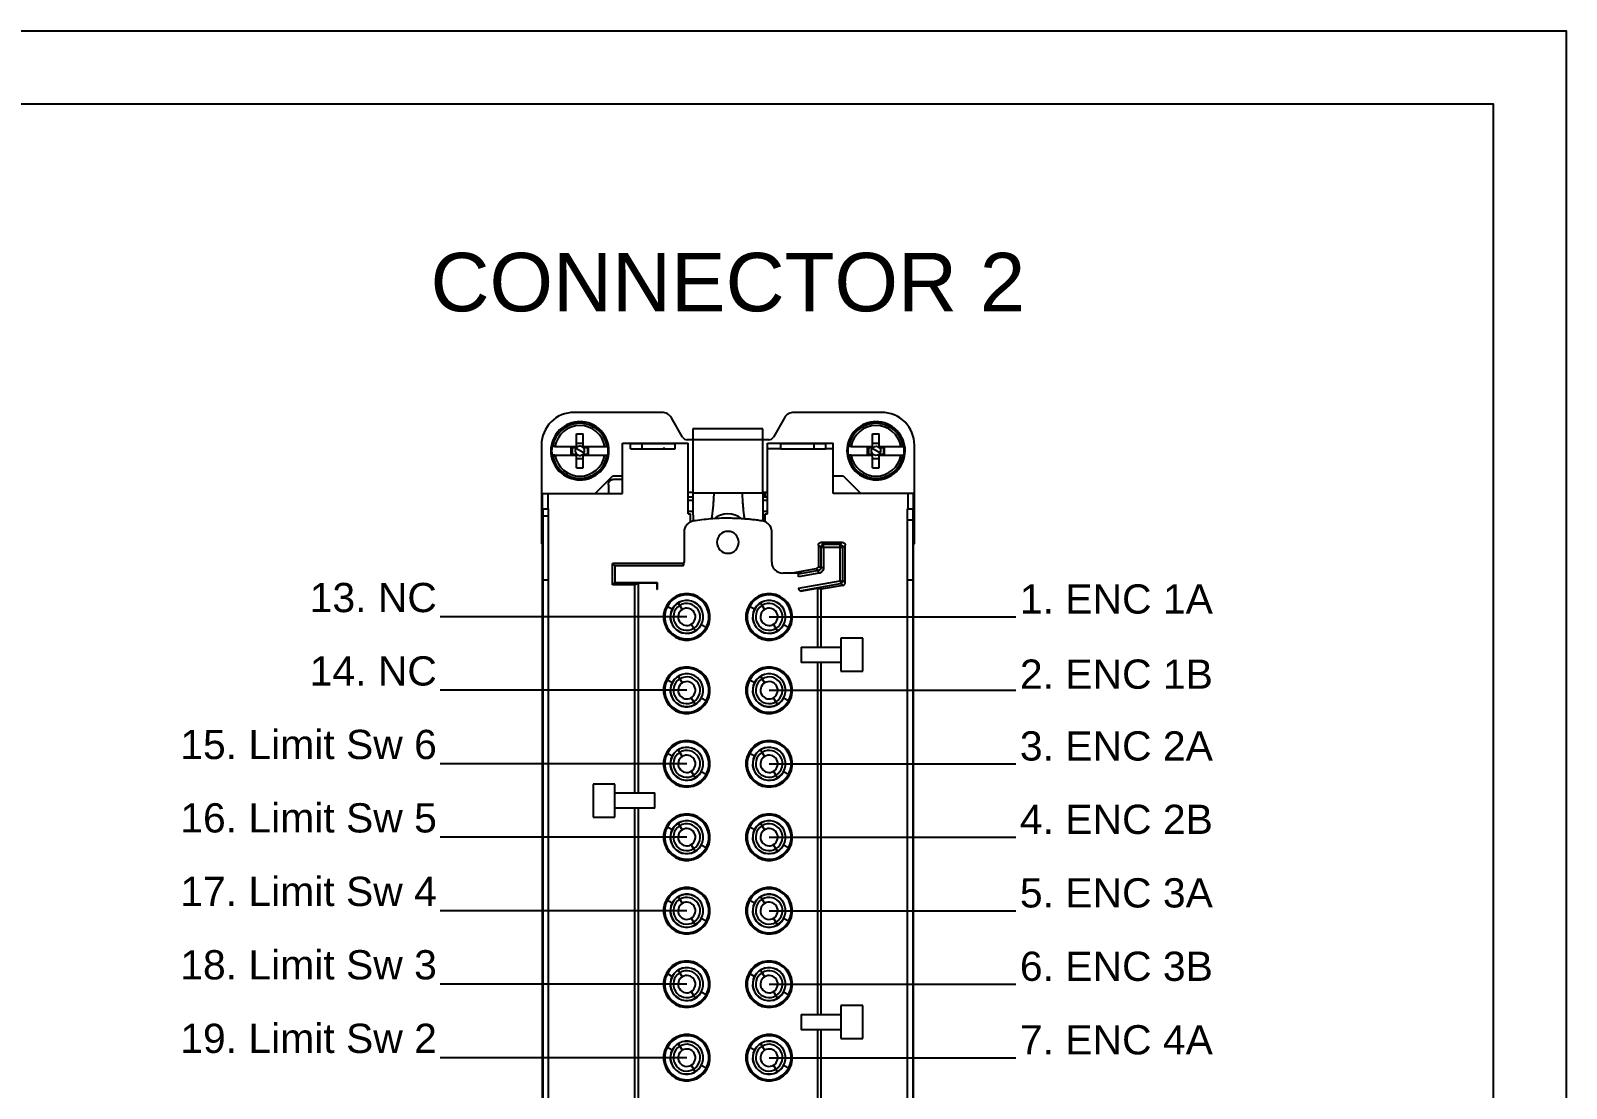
# Model space of a CAD drawing. Header units: millimetres. Extents: x 55 to 265, y 28 to 325.
# Drawn here: x 159.6 to 264.6, y 252.9 to 325.3 of the extents above; entities that cross this region are included whole.
import ezdxf

# ---------------------------------------------------------------- set-up
doc = ezdxf.new("R2010")
doc.units = ezdxf.units.MM
doc.styles.get("Standard").update_dxf_attribs({"font": 'arial.ttf'})

msp = doc.modelspace()

# ---------------------------------------------------------------- linework, layer by layer
at = {"color": 7, "linetype": 'Continuous', "lineweight": 25}
for p, q in [((202.73, 299.17), (196.74, 299.17)), ((197.95, 298.06), (198.07, 298.29)), ((204.14, 297.48), (203.38, 298.79)), ((211.11, 298.79), (210.35, 297.48)), ((217.74, 299.17), (211.76, 299.17)), ((218.2, 298.06), (218.32, 298.29)), ((196.89, 297.71), (197.34, 297.71)), ((196.89, 296.77), (196.89, 297.71)), ((197.34, 296.77), (197.34, 297.71)), ((204.84, 297.29), (204.46, 297.29)), ((209.64, 298.05), (204.84, 298.05)), ((204.84, 298.05), (204.84, 293.67)), ((209.64, 297.29), (204.84, 297.29)), ((209.64, 293.67), (209.64, 298.05)), ((210.03, 297.29), (209.64, 297.29)), ((217.14, 297.71), (217.59, 297.71)), ((217.14, 296.77), (217.14, 297.71)), ((217.59, 296.77), (217.59, 297.71)), ((194.49, 296.92), (194.49, 290.17)), ((195.26, 296.84), (195.22, 296.84)), ((195.26, 296.24), (195.22, 296.24)), ((195.41, 296.84), (196.89, 296.84)), ((195.41, 296.24), (196.89, 296.24)), ((196.53, 296.77), (196.89, 296.77)), ((196.53, 296.32), (196.53, 296.77)), ((196.53, 296.32), (196.89, 296.32)), ((196.6, 296.77), (196.6, 296.32)), ((197.4, 296.39), (196.84, 296.69)), ((196.89, 297.06), (197.34, 297.06)), ((196.89, 295.38), (196.89, 296.32)), ((197.34, 296.84), (198.83, 296.84)), ((197.34, 296.77), (197.71, 296.77)), ((197.34, 295.38), (197.34, 296.32)), ((197.34, 296.32), (197.71, 296.32)), ((197.34, 296.24), (198.83, 296.24)), ((197.64, 296.77), (197.64, 296.32)), ((197.71, 296.32), (197.71, 296.77)), ((198.98, 296.84), (199.02, 296.84)), ((198.98, 296.24), (199.02, 296.24)), ((200.04, 293.62), (200.04, 297.07)), ((200.04, 297.07), (204.52, 297.07)), ((200.57, 296.68), (200.57, 297.07)), ((200.57, 297.05), (203.64, 297.05)), ((200.57, 296.68), (203.64, 296.68)), ((201.37, 296.68), (201.37, 297.05)), ((202.89, 296.74), (202.9, 296.74)), ((203.64, 296.68), (203.64, 297.07)), ((204.52, 292.23), (204.52, 297.07)), ((209.96, 292.23), (209.96, 297.07)), ((209.96, 297.07), (214.44, 297.07)), ((209.96, 296.69), (210.85, 296.69)), ((210.85, 296.68), (210.85, 297.07)), ((210.85, 297.05), (213.92, 297.05)), ((210.85, 296.68), (213.92, 296.68)), ((213.12, 297.05), (213.12, 296.68)), ((213.92, 297.07), (213.92, 296.69)), ((213.92, 296.69), (214.44, 296.69)), ((214.44, 293.62), (214.44, 296.69)), ((215.51, 296.84), (215.47, 296.84)), ((215.51, 296.24), (215.47, 296.24)), ((215.66, 296.84), (217.14, 296.84)), ((215.66, 296.24), (217.14, 296.24)), ((216.78, 296.77), (217.14, 296.77)), ((216.78, 296.32), (216.78, 296.77)), ((216.78, 296.32), (217.14, 296.32)), ((216.85, 296.77), (216.85, 296.32)), ((217.65, 296.39), (217.09, 296.69)), ((217.14, 297.06), (217.59, 297.06)), ((217.14, 295.38), (217.14, 296.32)), ((217.59, 296.84), (219.08, 296.84)), ((217.59, 296.77), (217.96, 296.77)), ((217.59, 295.38), (217.59, 296.32)), ((217.59, 296.32), (217.96, 296.32)), ((217.59, 296.24), (219.08, 296.24)), ((217.89, 296.77), (217.89, 296.32)), ((217.96, 296.32), (217.96, 296.77)), ((219.23, 296.84), (219.27, 296.84)), ((219.23, 296.24), (219.27, 296.24)), ((219.99, 290.17), (219.99, 296.92)), ((196.89, 296.02), (197.34, 296.02)), ((196.89, 295.38), (197.34, 295.38)), ((217.14, 296.02), (217.59, 296.02)), ((217.14, 295.38), (217.59, 295.38)), ((196.29, 295.02), (196.17, 294.8)), ((198.17, 293.62), (199.37, 294.82)), ((199.07, 294.22), (199.07, 293.62)), ((199.37, 294.82), (200.04, 294.82)), ((199.44, 294.59), (200.04, 294.59)), ((214.44, 294.82), (215.12, 294.82)), ((215.12, 294.82), (216.32, 293.62)), ((216.54, 295.02), (216.42, 294.8)), ((194.57, 293.62), (200.04, 293.62)), ((194.57, 221.47), (194.57, 293.62)), ((194.94, 293.62), (194.94, 292.57)), ((204.84, 293.69), (204.52, 293.69)), ((204.52, 293.39), (204.84, 293.39)), ((204.52, 293.17), (204.85, 293.17)), ((204.84, 293.67), (209.64, 293.67)), ((209.96, 293.69), (209.64, 293.69)), ((209.64, 293.39), (209.96, 293.39)), ((209.64, 293.17), (209.94, 293.17)), ((209.79, 293.39), (209.79, 293.69)), ((209.94, 292.42), (209.94, 293.17)), ((219.92, 293.62), (214.44, 293.62)), ((219.54, 293.62), (219.54, 292.57)), ((219.92, 293.62), (219.92, 221.47)), ((194.57, 292.57), (194.96, 292.57)), ((194.58, 292.57), (194.58, 222.52)), ((194.58, 292.09), (194.96, 292.09)), ((194.96, 292.57), (194.96, 292.09)), ((194.96, 292.09), (194.96, 222.52)), ((204.52, 292.42), (204.85, 292.42)), ((204.52, 292.23), (204.69, 292.23)), ((204.69, 291.68), (204.69, 292.23)), ((209.64, 292.42), (209.94, 292.42)), ((209.79, 291.68), (209.79, 292.23)), ((209.79, 292.23), (209.96, 292.23)), ((219.53, 222.52), (219.53, 292.57)), ((219.54, 292.57), (219.92, 292.57)), ((219.91, 222.52), (219.91, 292.57)), ((204.24, 290.99), (204.24, 288.92)), ((210.24, 288.92), (210.24, 290.99)), ((219.53, 291.82), (219.91, 291.82)), ((194.49, 290.17), (194.57, 290.17)), ((213.43, 290.09), (213.59, 289.93)), ((213.43, 290.09), (213.43, 288.66)), ((215.09, 289.93), (213.59, 289.93)), ((213.59, 289.93), (213.59, 288.53)), ((213.6, 289.98), (213.78, 289.93)), ((213.62, 290.28), (213.78, 290.12)), ((213.62, 290.28), (215.07, 290.28)), ((214.91, 290.12), (213.78, 290.12)), ((213.78, 289.93), (213.78, 288.53)), ((215.07, 290.28), (214.91, 290.12)), ((214.91, 287.65), (214.91, 290.12)), ((215.26, 290.09), (215.1, 289.93)), ((215.1, 287.65), (215.1, 289.93)), ((215.26, 287.51), (215.26, 290.09)), ((219.92, 290.17), (219.99, 290.17)), ((199.36, 288.83), (199.52, 288.67)), ((204.24, 288.83), (199.36, 288.83)), ((199.36, 287.38), (199.36, 288.83)), ((199.52, 288.67), (199.52, 287.54)), ((204.2, 288.67), (199.52, 288.67)), ((212.29, 288.17), (210.99, 288.17)), ((211.54, 288.17), (213.28, 288.48)), ((213.44, 288.35), (212.08, 288.11)), ((212.08, 287.91), (212.08, 288.17)), ((213.47, 288.16), (212.08, 287.91)), ((212.08, 288.11), (212.11, 288.14)), ((212.11, 288.17), (212.11, 288.14)), ((212.11, 288.14), (212.29, 288.17)), ((213.44, 288.35), (213.28, 288.48)), ((213.59, 288.53), (213.43, 288.66)), ((194.96, 287.69), (194.58, 287.69)), ((199.36, 287.38), (199.52, 287.54)), ((200.86, 287.38), (199.36, 287.38)), ((199.52, 287.54), (202.41, 287.54)), ((200.86, 287.38), (201.12, 287.51)), ((200.86, 287.38), (200.86, 273.14)), ((201.12, 273.14), (201.12, 287.51)), ((201.12, 287.51), (202.38, 287.51)), ((202.41, 287.54), (202.38, 287.51)), ((202.38, 287.51), (202.38, 287.05)), ((202.41, 287.54), (202.41, 287.08)), ((212.08, 287.15), (214.91, 287.65)), ((212.08, 287.15), (212.08, 287.08)), ((212.17, 286.97), (214.94, 287.46)), ((212.2, 286.95), (213.37, 287.15)), ((213.37, 287.15), (213.37, 283.12)), ((213.63, 287.07), (213.37, 287.15)), ((215.11, 287.33), (213.63, 287.07)), ((213.63, 283.12), (213.63, 287.07)), ((214.91, 287.65), (214.94, 287.46)), ((214.91, 287.65), (215.1, 287.65)), ((214.94, 287.46), (215.11, 287.33)), ((215.1, 287.65), (215.26, 287.51)), ((219.91, 287.69), (219.53, 287.69)), ((203.03, 285.94), (203.05, 285.94)), ((203.11, 285.9), (203.44, 285.72)), ((203.85, 286.14), (204.12, 285.69)), ((208.66, 285.94), (208.67, 285.94)), ((208.73, 285.9), (209.07, 285.72)), ((209.47, 286.14), (209.75, 285.69)), ((205.02, 284.22), (204.74, 284.67)), ((205.75, 284.46), (205.42, 284.64)), ((210.64, 284.22), (210.36, 284.67)), ((211.38, 284.46), (211.04, 284.64)), ((205.83, 284.42), (205.81, 284.42)), ((211.45, 284.42), (211.44, 284.42)), ((216.47, 283.72), (214.97, 283.72)), ((214.97, 283.72), (214.97, 281.47)), ((216.47, 281.47), (216.47, 283.72)), ((212.24, 283.12), (214.97, 283.12)), ((212.24, 283.12), (212.24, 282.07)), ((214.97, 282.07), (212.24, 282.07)), ((213.37, 282.07), (213.37, 257.99)), ((213.63, 257.99), (213.63, 282.07)), ((214.97, 281.47), (216.47, 281.47)), ((203.03, 280.92), (203.05, 280.91)), ((203.11, 280.88), (203.44, 280.69)), ((203.85, 281.12), (204.12, 280.66)), ((208.66, 280.92), (208.67, 280.91)), ((208.73, 280.88), (209.07, 280.69)), ((209.47, 281.12), (209.75, 280.66)), ((205.02, 279.19), (204.74, 279.65)), ((205.75, 279.43), (205.42, 279.62)), ((205.83, 279.39), (205.81, 279.4)), ((210.64, 279.19), (210.36, 279.65)), ((211.38, 279.43), (211.04, 279.62)), ((211.45, 279.39), (211.44, 279.4)), ((203.03, 275.89), (203.05, 275.89)), ((203.11, 275.85), (203.44, 275.67)), ((203.85, 276.09), (204.12, 275.64)), ((208.66, 275.89), (208.67, 275.89)), ((208.73, 275.85), (209.07, 275.67)), ((209.47, 276.09), (209.75, 275.64)), ((205.02, 274.17), (204.74, 274.62)), ((205.75, 274.41), (205.42, 274.59)), ((205.83, 274.37), (205.81, 274.37)), ((210.64, 274.17), (210.36, 274.62)), ((211.38, 274.41), (211.04, 274.59)), ((211.45, 274.37), (211.44, 274.37)), ((198.02, 273.74), (198.02, 271.49)), ((199.52, 273.74), (198.02, 273.74)), ((199.52, 271.49), (199.52, 273.74)), ((199.52, 273.14), (202.25, 273.14)), ((202.25, 272.09), (202.25, 273.14)), ((202.25, 272.09), (199.52, 272.09)), ((200.86, 272.09), (200.86, 243.14)), ((201.12, 243.14), (201.12, 272.09)), ((198.02, 271.49), (199.52, 271.49)), ((203.85, 271.07), (204.12, 270.61)), ((209.47, 271.07), (209.75, 270.61)), ((203.03, 270.87), (203.05, 270.86)), ((203.11, 270.83), (203.44, 270.64)), ((208.66, 270.87), (208.67, 270.86)), ((208.73, 270.83), (209.07, 270.64)), ((205.02, 269.14), (204.74, 269.6)), ((205.75, 269.38), (205.42, 269.57)), ((205.83, 269.34), (205.81, 269.35)), ((210.64, 269.14), (210.36, 269.6)), ((211.38, 269.38), (211.04, 269.57)), ((211.45, 269.34), (211.44, 269.35)), ((203.03, 265.84), (203.05, 265.84)), ((203.11, 265.8), (203.44, 265.62)), ((203.85, 266.04), (204.12, 265.59)), ((208.66, 265.84), (208.67, 265.84)), ((208.73, 265.8), (209.07, 265.62)), ((209.47, 266.04), (209.75, 265.59)), ((205.02, 264.12), (204.74, 264.57)), ((205.75, 264.36), (205.42, 264.54)), ((205.83, 264.32), (205.81, 264.32)), ((210.64, 264.12), (210.36, 264.57)), ((211.38, 264.36), (211.04, 264.54)), ((211.45, 264.32), (211.44, 264.32)), ((203.03, 260.82), (203.05, 260.81)), ((203.11, 260.78), (203.44, 260.59)), ((203.85, 261.02), (204.12, 260.56)), ((208.66, 260.82), (208.67, 260.81)), ((208.73, 260.78), (209.07, 260.59)), ((209.47, 261.02), (209.75, 260.56)), ((205.02, 259.09), (204.74, 259.55)), ((205.75, 259.33), (205.42, 259.52)), ((210.64, 259.09), (210.36, 259.55)), ((211.38, 259.33), (211.04, 259.52)), ((205.83, 259.29), (205.81, 259.3)), ((211.45, 259.29), (211.44, 259.3)), ((214.97, 258.59), (214.97, 256.34)), ((216.47, 258.59), (214.97, 258.59)), ((216.47, 256.34), (216.47, 258.59)), ((212.24, 257.99), (214.97, 257.99)), ((212.24, 257.99), (212.24, 256.94)), ((214.97, 256.94), (212.24, 256.94)), ((213.37, 256.94), (213.37, 232.87)), ((213.63, 232.87), (213.63, 256.94)), ((214.97, 256.34), (216.47, 256.34)), ((203.03, 255.79), (203.05, 255.79)), ((203.11, 255.75), (203.44, 255.57)), ((203.85, 255.99), (204.12, 255.54)), ((208.66, 255.79), (208.67, 255.79)), ((208.73, 255.75), (209.07, 255.57)), ((209.47, 255.99), (209.75, 255.54)), ((205.02, 254.07), (204.74, 254.52)), ((205.75, 254.31), (205.42, 254.49)), ((205.83, 254.27), (205.81, 254.27)), ((210.64, 254.07), (210.36, 254.52)), ((211.38, 254.31), (211.04, 254.49)), ((211.45, 254.27), (211.44, 254.27))]:
    msp.add_line(p, q, dxfattribs=at)
for p, q in [((204.43, 285.18), (187.56, 285.18)), ((210.06, 285.18), (226.93, 285.18)), ((204.43, 280.16), (187.56, 280.16)), ((210.06, 280.16), (226.93, 280.16)), ((204.43, 275.13), (187.56, 275.13)), ((210.06, 275.13), (226.93, 275.13)), ((204.43, 270.11), (187.56, 270.11)), ((210.06, 270.11), (226.93, 270.11)), ((204.43, 265.08), (187.56, 265.08)), ((210.06, 265.08), (226.93, 265.08)), ((204.43, 260.06), (187.56, 260.06)), ((210.06, 260.06), (226.93, 260.06)), ((204.43, 255.03), (187.56, 255.03)), ((210.06, 255.03), (226.93, 255.03))]:
    msp.add_line(p, q)
for points in [[(54.57, 325.27), (264.57, 325.27), (264.57, 28.27), (54.57, 28.27)], [(59.57, 320.27), (259.57, 320.27), (259.57, 33.27), (59.57, 33.27)]]:
    msp.add_lwpolyline(points, close=True)
at = {"color": 7, "linetype": 'Continuous', "lineweight": 25, "flags": 128}
msp.add_lwpolyline([(213.78, 289.93), (213.78, 289.97), (213.78, 290), (213.78, 290.04), (213.78, 290.06), (213.78, 290.09), (213.78, 290.11), (213.78, 290.12), (213.78, 290.12)], dxfattribs=at)
at = {"color": 7, "linetype": 'Continuous', "lineweight": 25}
for centre, radius, start, end in [((196.74, 296.92), 2.25, 90, 180), ((197.12, 296.54), 1.99, 61.3521, 241.3521), ((197.12, 296.54), 1.99, 61.3521, 241.3521), ((197.12, 296.54), 1.88, 9.1726, 170.8274), ((197.12, 296.54), 1.73, 9.9715, 170.0285), ((197.12, 296.54), 1.99, 241.3521, 61.3521), ((197.12, 296.54), 1.99, 241.3521, 61.3521), ((202.73, 298.42), 0.75, 30, 90), ((211.76, 298.42), 0.75, 90, 150), ((217.37, 296.54), 1.99, 61.3521, 241.3521), ((217.37, 296.54), 1.99, 61.3521, 241.3521), ((217.37, 296.54), 1.88, 9.1726, 170.8274), ((217.37, 296.54), 1.73, 9.9715, 170.0285), ((217.37, 296.54), 1.99, 241.3521, 61.3521), ((217.37, 296.54), 1.99, 241.3521, 61.3521), ((217.74, 296.92), 2.25, 0, 90), ((204.46, 297.67), 0.375, 210, 270), ((210.03, 297.67), 0.375, 270, 330), ((197.12, 296.54), 1.93, 171.0377, 188.9623), ((197.12, 296.54), 1.88, 189.1726, 350.8274), ((197.12, 296.54), 1.73, 189.9715, 350.0285), ((197.12, 296.54), 0.318, 45, 331.3521), ((197.12, 296.54), 0.318, 331.3521, 45), ((197.12, 296.54), 1.93, 351.0377, 8.9623), ((217.37, 296.54), 1.93, 171.0377, 188.9623), ((217.37, 296.54), 1.88, 189.1726, 350.8274), ((217.37, 296.54), 1.73, 189.9715, 350.0285), ((217.37, 296.54), 0.318, 331.352110986201, 331.3521095619017), ((217.37, 296.54), 1.93, 351.0377, 8.9623), ((207.24, 290.73), 1.5, 50.837, 129.166), ((207.24, 290.28), 0.75, 90, 270), ((207.24, 290.28), 0.75, 270, 90), ((213.78, 289.93), 0.187, 164.9771, 179.9823), ((213.78, 289.93), 0.188, 90.0209, 164.9773), ((214.91, 289.94), 0.185, 359.2746, 88.6107), ((214.91, 289.93), 0.188, 0.0204, 89.9796), ((203.49, 288.92), 0.75, 340.0558, 360), ((210.99, 288.92), 0.75, 180, 270), ((204.43, 285.18), 2.77, 136.6829, 137.6771), ((204.43, 285.18), 1.59, 331.3521, 151.3521), ((204.43, 285.18), 1.58, 331.3521, 151.3521), ((204.43, 285.18), 1.51, 331.3521, 151.3521), ((210.06, 285.18), 1.59, 331.3521, 151.3521), ((210.06, 285.18), 1.58, 331.3521, 151.3521), ((210.06, 285.18), 1.51, 331.3521, 151.3521), ((210.06, 285.18), 2.77, 39.5665, 43.3142), ((214.75, 287.57), 0.219, 329.9645, 19.9858), ((214.91, 287.65), 0.188, 280.0165, 359.9835), ((204.43, 285.18), 1.59, 151.3521, 331.3521), ((204.43, 285.18), 1.58, 151.3521, 331.3521), ((204.43, 285.18), 1.51, 151.3521, 331.3521), ((204.43, 285.18), 1.13, 151.3521, 331.3521), ((204.43, 285.18), 1.12, 151.3521, 331.3521), ((204.43, 285.18), 1.13, 331.3521, 151.3521), ((204.43, 285.18), 1.12, 331.3521, 151.3521), ((204.43, 285.18), 0.915, 121.3521, 301.3521), ((204.43, 285.18), 0.592, 121.3521, 301.3521), ((204.43, 285.18), 0.915, 301.3521, 121.3521), ((204.43, 285.18), 0.592, 301.3521, 121.3521), ((210.06, 285.18), 1.59, 151.3521, 331.3521), ((210.06, 285.18), 1.58, 151.3521, 331.3521), ((210.06, 285.18), 1.51, 151.3521, 331.3521), ((210.06, 285.18), 1.13, 151.3521, 331.3521), ((210.06, 285.18), 1.12, 151.3521, 331.3521), ((210.06, 285.18), 1.13, 331.3521, 151.3521), ((210.06, 285.18), 1.12, 331.3521, 151.3521), ((210.06, 285.18), 0.915, 121.3521, 301.3521), ((210.06, 285.18), 0.592, 121.3521, 301.3521), ((210.06, 285.18), 0.915, 301.3521, 121.3521), ((210.06, 285.18), 0.592, 301.3521, 121.3521), ((204.43, 280.16), 1.59, 331.3521, 151.3521), ((204.43, 280.16), 1.58, 331.3521, 151.3521), ((204.43, 280.16), 1.51, 331.3521, 151.3521), ((210.06, 280.16), 1.59, 331.3521, 151.3521), ((210.06, 280.16), 1.58, 331.3521, 151.3521), ((210.06, 280.16), 1.51, 331.3521, 151.3521), ((204.43, 280.16), 1.59, 151.3521, 331.3521), ((204.43, 280.16), 1.58, 151.3521, 331.3521), ((204.43, 280.16), 1.51, 151.3521, 331.3521), ((204.43, 280.16), 1.13, 151.3521, 331.3521), ((204.43, 280.16), 1.12, 151.3521, 331.3521), ((204.43, 280.16), 1.13, 331.3521, 151.3521), ((204.43, 280.16), 1.12, 331.3521, 151.3521), ((204.43, 280.16), 0.915, 121.3521, 301.3521), ((204.43, 280.16), 0.592, 121.3521, 301.3521), ((204.43, 280.16), 0.915, 301.3521, 121.3521), ((204.43, 280.16), 0.592, 301.3521, 121.3521), ((210.06, 280.16), 1.59, 151.3521, 331.3521), ((210.06, 280.16), 1.58, 151.3521, 331.3521), ((210.06, 280.16), 1.51, 151.3521, 331.3521), ((210.06, 280.16), 1.13, 151.3521, 331.3521), ((210.06, 280.16), 1.12, 151.3521, 331.3521), ((210.06, 280.16), 1.13, 331.3521, 151.3521), ((210.06, 280.16), 1.12, 331.3521, 151.3521), ((210.06, 280.16), 0.915, 121.3521, 301.3521), ((210.06, 280.16), 0.592, 121.3521, 301.3521), ((210.06, 280.16), 0.915, 301.3521, 121.3521), ((210.06, 280.16), 0.592, 301.3521, 121.3521), ((204.43, 275.13), 1.59, 331.3521, 151.3521), ((204.43, 275.13), 1.58, 331.3521, 151.3521), ((204.43, 275.13), 1.51, 331.3521, 151.3521), ((204.43, 275.13), 1.13, 331.3521, 151.3521), ((204.43, 275.13), 1.12, 331.3521, 151.3521), ((210.06, 275.13), 1.59, 331.3521, 151.3521), ((210.06, 275.13), 1.58, 331.3521, 151.3521), ((210.06, 275.13), 1.51, 331.3521, 151.3521), ((210.06, 275.13), 1.13, 331.3521, 151.3521), ((210.06, 275.13), 1.12, 331.3521, 151.3521), ((204.43, 275.13), 1.59, 151.3521, 331.3521), ((204.43, 275.13), 1.58, 151.3521, 331.3521), ((204.43, 275.13), 1.51, 151.3521, 331.3521), ((204.43, 275.13), 1.13, 151.3521, 331.3521), ((204.43, 275.13), 1.12, 151.3521, 331.3521), ((204.43, 275.13), 0.915, 121.3521, 301.3521), ((204.43, 275.13), 0.592, 121.3521, 301.3521), ((204.43, 275.13), 0.915, 301.3521, 121.3521), ((204.43, 275.13), 0.592, 301.3521, 121.3521), ((210.06, 275.13), 1.59, 151.3521, 331.3521), ((210.06, 275.13), 1.58, 151.3521, 331.3521), ((210.06, 275.13), 1.51, 151.3521, 331.3521), ((210.06, 275.13), 1.13, 151.3521, 331.3521), ((210.06, 275.13), 1.12, 151.3521, 331.3521), ((210.06, 275.13), 0.915, 121.3521, 301.3521), ((210.06, 275.13), 0.592, 121.3521, 301.3521), ((210.06, 275.13), 0.915, 301.3521, 121.3521), ((210.06, 275.13), 0.592, 301.3521, 121.3521), ((204.43, 270.11), 1.59, 331.3521, 151.3521), ((204.43, 270.11), 1.58, 331.3521, 151.3521), ((204.43, 270.11), 1.51, 331.3521, 151.3521), ((204.43, 270.11), 1.13, 331.3521, 151.3521), ((204.43, 270.11), 1.12, 331.3521, 151.3521), ((204.43, 270.11), 0.915, 301.3521, 121.3521), ((210.06, 270.11), 1.59, 331.3521, 151.3521), ((210.06, 270.11), 1.58, 331.3521, 151.3521), ((210.06, 270.11), 1.51, 331.3521, 151.3521), ((210.06, 270.11), 1.13, 331.3521, 151.3521), ((210.06, 270.11), 1.12, 331.3521, 151.3521), ((210.06, 270.11), 0.915, 301.3521, 121.3521), ((204.43, 270.11), 1.59, 151.3521, 331.3521), ((204.43, 270.11), 1.58, 151.3521, 331.3521), ((204.43, 270.11), 1.51, 151.3521, 331.3521), ((204.43, 270.11), 1.13, 151.3521, 331.3521), ((204.43, 270.11), 1.12, 151.3521, 331.3521), ((204.43, 270.11), 0.915, 121.3521, 301.3521), ((204.43, 270.11), 0.592, 121.3521, 301.3521), ((204.43, 270.11), 0.592, 301.3521, 121.3521), ((210.06, 270.11), 1.59, 151.3521, 331.3521), ((210.06, 270.11), 1.58, 151.3521, 331.3521), ((210.06, 270.11), 1.51, 151.3521, 331.3521), ((210.06, 270.11), 1.13, 151.3521, 331.3521), ((210.06, 270.11), 1.12, 151.3521, 331.3521), ((210.06, 270.11), 0.915, 121.3521, 301.3521), ((210.06, 270.11), 0.592, 121.3521, 301.3521), ((210.06, 270.11), 0.592, 301.3521, 121.3521), ((204.43, 265.08), 1.59, 151.3521, 331.3521), ((204.43, 265.08), 1.58, 151.3521, 331.3521), ((204.43, 265.08), 1.51, 151.3521, 331.3521), ((204.43, 265.08), 1.59, 331.3521, 151.3521), ((204.43, 265.08), 1.58, 331.3521, 151.3521), ((204.43, 265.08), 1.51, 331.3521, 151.3521), ((204.43, 265.08), 1.13, 331.3521, 151.3521), ((204.43, 265.08), 1.12, 331.3521, 151.3521), ((204.43, 265.08), 0.915, 121.3521, 301.3521), ((204.43, 265.08), 0.915, 301.3521, 121.3521), ((204.43, 265.08), 0.592, 301.3521, 121.3521), ((210.06, 265.08), 1.59, 151.3521, 331.3521), ((210.06, 265.08), 1.58, 151.3521, 331.3521), ((210.06, 265.08), 1.51, 151.3521, 331.3521), ((210.06, 265.08), 1.59, 331.3521, 151.3521), ((210.06, 265.08), 1.58, 331.3521, 151.3521), ((210.06, 265.08), 1.51, 331.3521, 151.3521), ((210.06, 265.08), 1.13, 331.3521, 151.3521), ((210.06, 265.08), 1.12, 331.3521, 151.3521), ((210.06, 265.08), 0.915, 121.3521, 301.3521), ((210.06, 265.08), 0.915, 301.3521, 121.3521), ((210.06, 265.08), 0.592, 301.3521, 121.3521), ((204.43, 265.08), 1.13, 151.3521, 331.3521), ((204.43, 265.08), 1.12, 151.3521, 331.3521), ((204.43, 265.08), 0.592, 121.3521, 301.3521), ((210.06, 265.08), 1.13, 151.3521, 331.3521), ((210.06, 265.08), 1.12, 151.3521, 331.3521), ((210.06, 265.08), 0.592, 121.3521, 301.3521), ((204.43, 260.06), 1.59, 331.3521, 151.3521), ((204.43, 260.06), 1.58, 331.3521, 151.3521), ((204.43, 260.06), 1.51, 331.3521, 151.3521), ((210.06, 260.06), 1.59, 331.3521, 151.3521), ((210.06, 260.06), 1.58, 331.3521, 151.3521), ((210.06, 260.06), 1.51, 331.3521, 151.3521), ((204.43, 260.06), 1.59, 151.3521, 331.3521), ((204.43, 260.06), 1.58, 151.3521, 331.3521), ((204.43, 260.06), 1.51, 151.3521, 331.3521), ((204.43, 260.06), 1.13, 151.3521, 331.3521), ((204.43, 260.06), 1.12, 151.3521, 331.3521), ((204.43, 260.06), 1.13, 331.3521, 151.3521), ((204.43, 260.06), 1.12, 331.3521, 151.3521), ((204.43, 260.06), 0.915, 121.3521, 301.3521), ((204.43, 260.06), 0.592, 121.3521, 301.3521), ((204.43, 260.06), 0.915, 301.3521, 121.3521), ((204.43, 260.06), 0.592, 301.3521, 121.3521), ((210.06, 260.06), 1.59, 151.3521, 331.3521), ((210.06, 260.06), 1.58, 151.3521, 331.3521), ((210.06, 260.06), 1.51, 151.3521, 331.3521), ((210.06, 260.06), 1.13, 151.3521, 331.3521), ((210.06, 260.06), 1.12, 151.3521, 331.3521), ((210.06, 260.06), 1.13, 331.3521, 151.3521), ((210.06, 260.06), 1.12, 331.3521, 151.3521), ((210.06, 260.06), 0.915, 121.3521, 301.3521), ((210.06, 260.06), 0.592, 121.3521, 301.3521), ((210.06, 260.06), 0.915, 301.3521, 121.3521), ((210.06, 260.06), 0.592, 301.3521, 121.3521), ((204.43, 255.03), 1.59, 331.3521, 151.3521), ((204.43, 255.03), 1.58, 331.3521, 151.3521), ((204.43, 255.03), 1.51, 331.3521, 151.3521), ((210.06, 255.03), 1.59, 331.3521, 151.3521), ((210.06, 255.03), 1.58, 331.3521, 151.3521), ((210.06, 255.03), 1.51, 331.3521, 151.3521), ((204.43, 255.03), 1.59, 151.3521, 331.3521), ((204.43, 255.03), 1.58, 151.3521, 331.3521), ((204.43, 255.03), 1.51, 151.3521, 331.3521), ((204.43, 255.03), 1.13, 151.3521, 331.3521), ((204.43, 255.03), 1.12, 151.3521, 331.3521), ((204.43, 255.03), 1.13, 331.3521, 151.3521), ((204.43, 255.03), 1.12, 331.3521, 151.3521), ((204.43, 255.03), 0.915, 121.3521, 301.3521), ((204.43, 255.03), 0.592, 121.3521, 301.3521), ((204.43, 255.03), 0.915, 301.3521, 121.3521), ((204.43, 255.03), 0.592, 301.3521, 121.3521), ((210.06, 255.03), 1.59, 151.3521, 331.3521), ((210.06, 255.03), 1.58, 151.3521, 331.3521), ((210.06, 255.03), 1.51, 151.3521, 331.3521), ((210.06, 255.03), 1.13, 151.3521, 331.3521), ((210.06, 255.03), 1.12, 151.3521, 331.3521), ((210.06, 255.03), 1.13, 331.3521, 151.3521), ((210.06, 255.03), 1.12, 331.3521, 151.3521), ((210.06, 255.03), 0.915, 121.3521, 301.3521), ((210.06, 255.03), 0.592, 121.3521, 301.3521), ((210.06, 255.03), 0.915, 301.3521, 121.3521), ((210.06, 255.03), 0.592, 301.3521, 121.3521)]:
    msp.add_arc(centre, radius, start, end, dxfattribs=at)
for points, knots in [([(195.41, 296.84), (195.4, 296.84), (195.38, 296.84), (195.35, 296.84), (195.31, 296.84), (195.28, 296.84), (195.26, 296.84), (195.26, 296.84), (195.26, 296.84)], [0, 0, 0, 0, 0.124865, 0.251199, 0.500223, 0.749038, 0.874109, 1, 1, 1, 1]), ([(195.41, 296.24), (195.4, 296.24), (195.38, 296.24), (195.35, 296.24), (195.33, 296.24), (195.3, 296.24), (195.27, 296.24), (195.26, 296.24), (195.26, 296.24)], [0, 0, 0, 0, 0.142667, 0.273783, 0.393329, 0.501302, 0.755463, 1, 1, 1, 1]), ([(198.83, 296.84), (198.84, 296.84), (198.86, 296.84), (198.88, 296.84), (198.91, 296.84), (198.94, 296.84), (198.97, 296.84), (198.97, 296.84), (198.98, 296.84)], [0, 0, 0, 0, 0.142667, 0.273783, 0.393329, 0.501302, 0.755463, 1, 1, 1, 1]), ([(198.83, 296.24), (198.83, 296.24), (198.85, 296.24), (198.89, 296.24), (198.93, 296.24), (198.96, 296.24), (198.97, 296.24), (198.98, 296.24), (198.98, 296.24)], [0, 0, 0, 0, 0.124865, 0.251199, 0.500223, 0.749038, 0.874109, 1, 1, 1, 1]), ([(202.78, 296.68), (202.8, 296.7), (202.84, 296.72), (202.88, 296.73), (202.9, 296.74)], [0, 0, 0, 0, 0.571274, 1, 1, 1, 1]), ([(202.78, 296.68), (202.8, 296.69), (202.84, 296.71), (202.87, 296.73), (202.89, 296.74)], [0, 0, 0, 0, 0.527796, 1, 1, 1, 1]), ([(214.44, 296.69), (214.44, 296.79), (214.44, 296.89), (214.44, 297.03), (214.44, 297.07), (214.44, 297.07)], [0, 0, 0, 0, 0.5, 0.5, 1, 1, 1, 1]), ([(215.66, 296.84), (215.65, 296.84), (215.63, 296.84), (215.6, 296.84), (215.56, 296.84), (215.53, 296.84), (215.51, 296.84), (215.51, 296.84), (215.51, 296.84)], [0, 0, 0, 0, 0.124865, 0.251199, 0.500223, 0.749038, 0.874109, 1, 1, 1, 1]), ([(215.66, 296.24), (215.65, 296.24), (215.63, 296.24), (215.6, 296.24), (215.58, 296.24), (215.55, 296.24), (215.52, 296.24), (215.51, 296.24), (215.51, 296.24)], [0, 0, 0, 0, 0.142667, 0.273783, 0.393329, 0.501302, 0.755463, 1, 1, 1, 1]), ([(219.08, 296.84), (219.09, 296.84), (219.11, 296.84), (219.13, 296.84), (219.16, 296.84), (219.19, 296.84), (219.22, 296.84), (219.22, 296.84), (219.23, 296.84)], [0, 0, 0, 0, 0.142667, 0.273783, 0.393329, 0.501302, 0.755463, 1, 1, 1, 1]), ([(219.08, 296.24), (219.08, 296.24), (219.1, 296.24), (219.14, 296.24), (219.18, 296.24), (219.21, 296.24), (219.22, 296.24), (219.23, 296.24), (219.23, 296.24)], [0, 0, 0, 0, 0.124865, 0.251199, 0.500223, 0.749038, 0.874109, 1, 1, 1, 1]), ([(199.07, 294.22), (199.07, 294.24), (199.07, 294.27), (199.08, 294.32), (199.1, 294.37), (199.12, 294.42), (199.16, 294.46), (199.2, 294.5), (199.24, 294.53), (199.29, 294.56), (199.34, 294.58), (199.39, 294.59), (199.42, 294.59), (199.44, 294.59)], [0, 0, 0, 0, 0.090916, 0.181828, 0.272736, 0.363643, 0.454548, 0.545452, 0.636357, 0.727264, 0.818172, 0.909084, 1, 1, 1, 1]), ([(204.84, 293.67), (204.84, 293.53), (204.84, 293.23), (204.85, 292.74), (204.85, 292.25), (204.86, 291.9), (204.86, 291.74), (204.86, 291.73)], [0, 0, 0, 0, 0.221082, 0.467353, 0.748326, 0.977952, 1, 1, 1, 1]), ([(206.27, 293.67), (206.27, 293.47), (206.26, 293.27), (206.24, 293), (206.24, 292.91), (206.22, 292.74), (206.21, 292.66), (206.19, 292.42), (206.17, 292.29), (206.15, 292.06), (206.13, 291.96), (206.12, 291.88)], [0, 0, 0, 0, 0.25, 0.25, 0.375, 0.375, 0.5, 0.5, 0.75, 0.75, 1, 1, 1, 1]), ([(208.22, 293.67), (208.22, 293.47), (208.23, 293.27), (208.24, 293), (208.25, 292.91), (208.27, 292.74), (208.27, 292.66), (208.3, 292.42), (208.31, 292.29), (208.34, 292.06), (208.36, 291.96), (208.37, 291.88)], [0, 0, 0, 0, 0.25, 0.25, 0.375, 0.375, 0.5, 0.5, 0.75, 0.75, 1, 1, 1, 1]), ([(209.64, 293.67), (209.64, 293.53), (209.64, 293.23), (209.64, 292.74), (209.63, 292.25), (209.63, 291.9), (209.63, 291.74), (209.63, 291.73)], [0, 0, 0, 0, 0.221082, 0.467353, 0.748326, 0.977952, 1, 1, 1, 1]), ([(209.61, 291.74), (209.5, 291.75), (209.28, 291.79), (208.94, 291.83), (208.6, 291.86), (208.26, 291.89), (207.92, 291.91), (207.58, 291.92), (207.16, 291.93), (206.65, 291.92), (206.06, 291.88), (205.46, 291.82), (205.07, 291.76), (204.88, 291.74)], [0, 0, 0, 0, 0.071511, 0.142934, 0.214306, 0.285662, 0.357041, 0.428478, 0.500011, 0.62509, 0.749984, 0.874888, 1, 1, 1, 1]), ([(204.88, 291.74), (204.85, 291.73), (204.81, 291.72), (204.75, 291.7), (204.69, 291.68), (204.61, 291.64), (204.51, 291.58), (204.42, 291.48), (204.34, 291.38), (204.29, 291.26), (204.25, 291.13), (204.25, 291.04), (204.24, 290.99)], [0, 0, 0, 0, 0.062717, 0.124991, 0.187315, 0.25018, 0.374952, 0.500119, 0.624891, 0.750058, 0.87493, 1, 1, 1, 1]), ([(210.24, 290.99), (210.24, 291.02), (210.24, 291.06), (210.23, 291.13), (210.22, 291.19), (210.19, 291.27), (210.14, 291.38), (210.07, 291.48), (209.97, 291.58), (209.86, 291.65), (209.74, 291.71), (209.66, 291.73), (209.61, 291.74)], [0, 0, 0, 0, 0.062717, 0.124991, 0.187315, 0.25018, 0.374952, 0.500119, 0.624891, 0.750058, 0.87493, 1, 1, 1, 1]), ([(213.43, 290.09), (213.43, 290.11), (213.43, 290.13), (213.45, 290.18), (213.48, 290.23), (213.54, 290.26), (213.58, 290.28), (213.61, 290.28), (213.62, 290.28)], [0, 0, 0, 0, 0.124352, 0.251777, 0.50017, 0.751719, 0.874898, 1, 1, 1, 1]), ([(215.07, 290.28), (215.08, 290.28), (215.11, 290.28), (215.16, 290.26), (215.21, 290.23), (215.24, 290.18), (215.26, 290.13), (215.26, 290.11), (215.26, 290.09)], [0, 0, 0, 0, 0.124352, 0.251777, 0.50017, 0.751719, 0.874898, 1, 1, 1, 1]), ([(212.08, 287.91), (212.08, 287.93), (212.08, 287.95), (212.08, 288), (212.08, 288.05), (212.08, 288.09), (212.08, 288.1), (212.08, 288.1), (212.08, 288.11)], [0, 0, 0, 0, 0.124983, 0.251489, 0.500255, 0.748789, 0.874048, 1, 1, 1, 1]), ([(213.43, 288.66), (213.43, 288.65), (213.43, 288.63), (213.42, 288.59), (213.4, 288.56), (213.38, 288.53), (213.35, 288.51), (213.31, 288.49), (213.29, 288.48), (213.28, 288.48)], [0, 0, 0, 0, 0.142863, 0.285721, 0.428574, 0.571426, 0.714279, 0.857137, 1, 1, 1, 1]), ([(213.59, 288.53), (213.59, 288.49), (213.58, 288.44), (213.52, 288.38), (213.48, 288.35), (213.44, 288.35)], [0, 0, 0, 0, 0.5, 0.5, 1, 1, 1, 1]), ([(213.47, 288.16), (213.46, 288.21), (213.45, 288.26), (213.44, 288.32), (213.44, 288.34), (213.44, 288.35)], [0, 0, 0, 0, 0.5, 0.5, 1, 1, 1, 1]), ([(213.78, 288.53), (213.78, 288.44), (213.75, 288.36), (213.64, 288.22), (213.56, 288.18), (213.47, 288.16)], [0, 0, 0, 0, 0.5, 0.5, 1, 1, 1, 1]), ([(213.78, 288.53), (213.73, 288.53), (213.68, 288.53), (213.61, 288.53), (213.59, 288.53), (213.59, 288.53)], [0, 0, 0, 0, 0.5, 0.5, 1, 1, 1, 1]), ([(215.11, 287.33), (215.12, 287.33), (215.14, 287.34), (215.17, 287.35), (215.2, 287.38), (215.23, 287.41), (215.25, 287.44), (215.26, 287.47), (215.26, 287.5), (215.26, 287.51)], [0, 0, 0, 0, 0.142863, 0.285721, 0.428574, 0.571426, 0.714279, 0.857137, 1, 1, 1, 1])]:
    msp.add_open_spline(points, degree=3, knots=knots, dxfattribs=at)
for points in [[(213.92, 296.68), (213.92, 296.68), (213.92, 296.69), (213.92, 296.69)], [(219.54, 292.57), (219.54, 292.57), (219.54, 292.57), (219.53, 292.57)], [(215.1, 289.93), (215.1, 289.93), (215.1, 289.93), (215.09, 289.93)], [(212.08, 287.15), (212.08, 287.13), (212.08, 287.1), (212.08, 287.08)]]:
    msp.add_open_spline(points, degree=3, dxfattribs=at)

# ---------------------------------------------------------------- texts
for s, width, gutter_width, heights, insert, char_height, attachment_point in [('CONNECTOR 2', 49.3762, 12.5, [5.82], (207.24, 308.05), 4, 5), ('13. NC  ', 18.8904, 9.38, [2.62], (187.34, 286.49), 2, 6), (' 1. ENC 1A', 20.4288, 9.38, [0], (226.43, 286.39), 2, 4), ('14. NC', 18.8904, 9.38, [2.62], (187.34, 281.47), 2, 6), (' 2. ENC 1B', 20.4288, 9.38, [0], (226.43, 281.25), 2, 4), ('15. Limit Sw 6  ', 18.8904, 9.38, [2.62], (187.34, 276.44), 2, 6), (' 3. ENC 2A', 20.4288, 9.38, [0], (226.43, 276.34), 2, 4), ('16. Limit Sw 5 ', 19.0867, 9.38, [2.62], (187.34, 271.42), 2, 6), (' 4. ENC 2B', 20.4288, 9.38, [0], (226.43, 271.32), 2, 4), ('17. Limit Sw 4', 18.7923, 9.38, [2.62], (187.34, 266.39), 2, 6), (' 5. ENC 3A', 20.4288, 9.38, [0], (226.43, 266.29), 2, 4), ('18. Limit Sw 3', 19.0867, 9.38, [2.62], (187.34, 261.37), 2, 6), (' 6. ENC 3B', 20.4288, 9.38, [0], (226.43, 261.27), 2, 4), ('19. Limit Sw 2', 18.8904, 9.38, [2.62], (187.34, 256.34), 2, 6), (' 7. ENC 4A', 20.4288, 9.38, [0], (226.43, 256.24), 2, 4)]:
    msp.add_mtext_dynamic_manual_height_columns(s, width=width, gutter_width=gutter_width, heights=heights, dxfattribs=dict(insert=insert, char_height=char_height, attachment_point=attachment_point))

doc.saveas('drawing.dxf')
